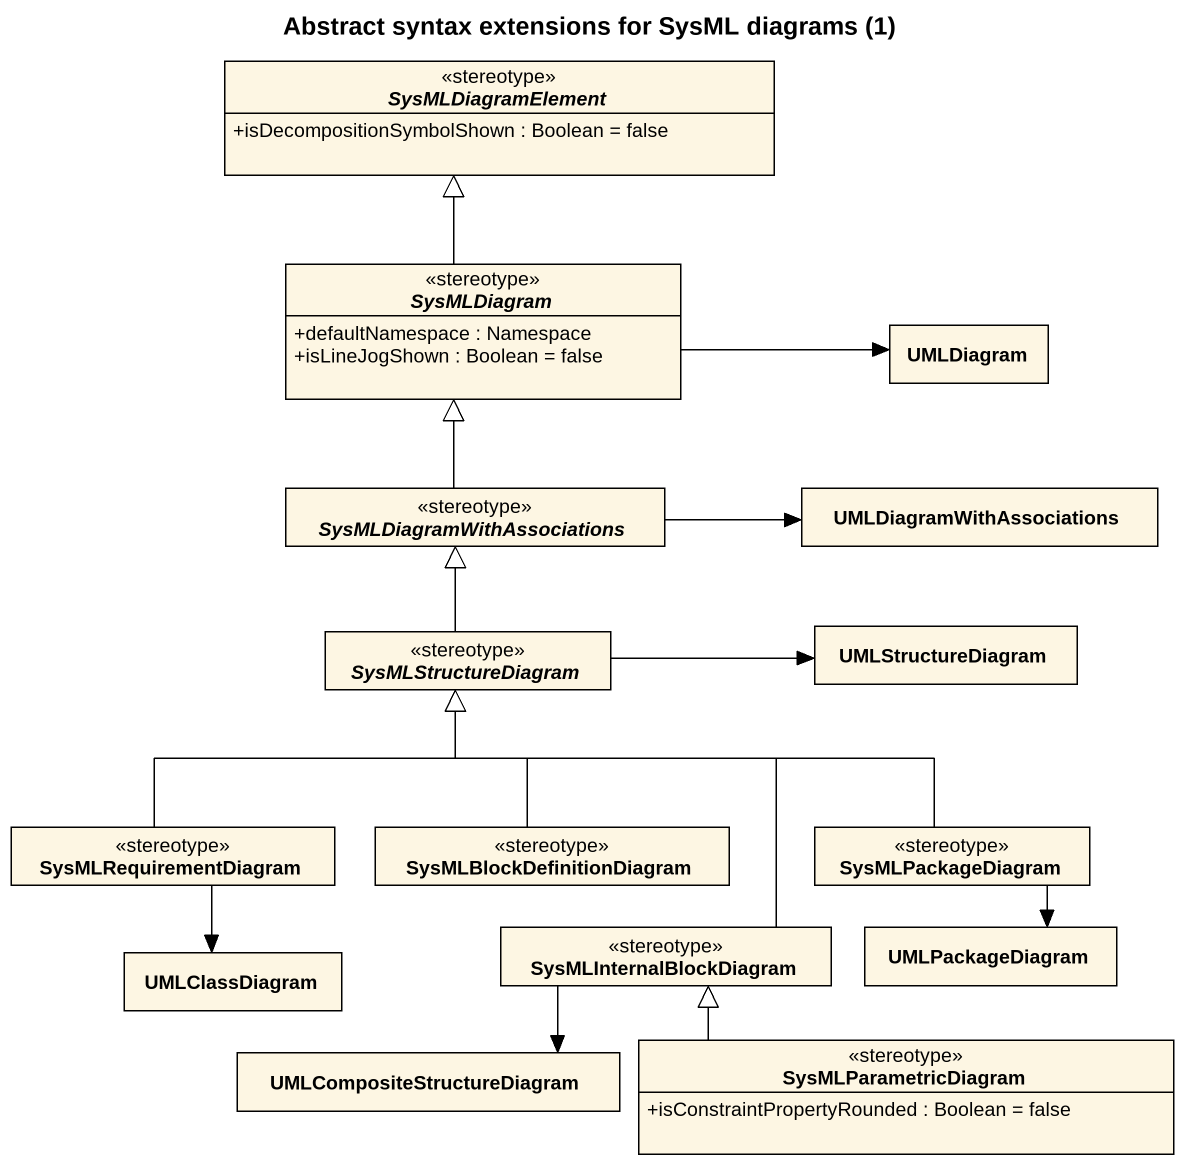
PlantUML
@startuml
title Abstract syntax extensions for SysML diagrams (1)
hide circle
hide empty members
skinparam classAttributeIconSize 0
abstract class SysMLDiagramElement <<stereotype>> {
  +isDecompositionSymbolShown : Boolean = false
}
abstract class SysMLDiagram <<stereotype>> {
  +defaultNamespace : Namespace
  +isLineJogShown : Boolean = false
}
class UMLDiagram
abstract class SysMLDiagramWithAssociations <<stereotype>>
class UMLDiagramWithAssociations
abstract class SysMLStructureDiagram <<stereotype>>
class UMLStructureDiagram
class SysMLRequirementDiagram <<stereotype>>
class SysMLBlockDefinitionDiagram <<stereotype>>
class SysMLPackageDiagram <<stereotype>>
class UMLClassDiagram
class SysMLInternalBlockDiagram <<stereotype>>
class UMLPackageDiagram
class SysMLParametricDiagram <<stereotype>> {
  +isConstraintPropertyRounded : Boolean = false
}
class UMLCompositeStructureDiagram
SysMLDiagram -up-|> SysMLDiagramElement
SysMLDiagram -right-> UMLDiagram
SysMLDiagramWithAssociations -up-|> SysMLDiagram
SysMLDiagramWithAssociations -right-> UMLDiagramWithAssociations
SysMLStructureDiagram -up-|> SysMLDiagramWithAssociations
SysMLStructureDiagram -right-> UMLStructureDiagram
SysMLRequirementDiagram -up-|> SysMLStructureDiagram
SysMLRequirementDiagram --> UMLClassDiagram
SysMLBlockDefinitionDiagram -up-|> SysMLStructureDiagram
SysMLPackageDiagram -left-|> SysMLStructureDiagram
SysMLPackageDiagram --> UMLPackageDiagram
SysMLInternalBlockDiagram -up-|> SysMLStructureDiagram
SysMLInternalBlockDiagram -left-> UMLCompositeStructureDiagram
SysMLParametricDiagram -left-|> SysMLInternalBlockDiagram
@enduml
